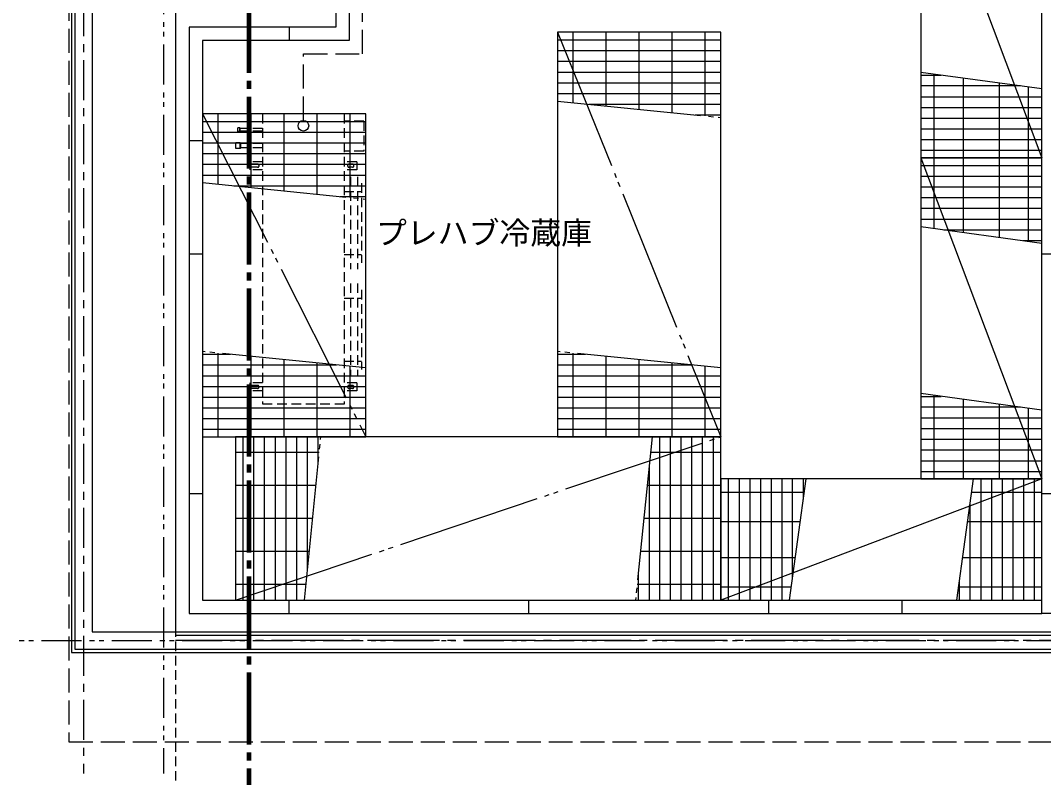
# Model space of a CAD drawing. Units: millimetres at full size, sheet at 1:30. Extents: x -16828 to 149130, y 47892 to 100313.
# Drawn here: x -672 to 3167, y 52231 to 55072 of the extents above; entities that cross this region are included whole.
import ezdxf
from ezdxf.enums import TextEntityAlignment as Align

# ---------------------------------------------------------------- set-up
doc = ezdxf.new("R2010")
doc.units = ezdxf.units.MM
doc.header["$LTSCALE"] = 30
for name, pattern in [('CHAIN1', [8, 5, -1, 1, -1]), ('CHAIN2', [12, 9, -1, 1, -1]), ('DASHED1', [1.8, 1.2, -0.6]), ('DASHED3', [4, 3, -1]), ('DOUBLE_CHAIN1', [8.8, 5, -1, 0.6, -0.6, 0.6, -1]), ('LONG_DOUBLE_CHAIN', [21.8, 18, -1, 0.6, -0.6, 0.6, -1])]:
    doc.linetypes.add(name, pattern=pattern)
for name, color, linetype, lineweight in [('0-0', 7, 'CHAIN2', 15), ('0-1', 7, 'Continuous', 15), ('2-2_間仕切り芯', 7, 'DOUBLE_CHAIN1', 15), ('2-3_間仕切り', 7, 'Continuous', 15), ('3-0_AIHO08-壁芯', 7, 'CHAIN2', 15), ('3-1_AIHO57-排水立上げ', 7, 'Continuous', 15), ('3-4_AIHO30-厨房機器', 7, 'Continuous', 15), ('3-6_AIHO33-厨房機器隠れ線', 7, 'DASHED1', 15), ('3-7_AIHO47-厨房機器アウトライン', 7, 'Continuous', 15), ('3-8_AIHO30-厨房機器LL', 7, 'Continuous', 15), ('3-9_AIHO32-厨房機器補助線', 7, 'LONG_DOUBLE_CHAIN', 15), ('3-E_AIHO48-厨房機器既設品', 7, 'Continuous', 15), ('4-2_AIHO20-排水溝', 7, 'Continuous', 15), ('4-6_厨房', 7, 'DASHED3', 15)]:
    doc.layers.add(name, color=color, linetype=linetype, lineweight=lineweight)
doc.layers.add('4-8_AIHO12-部屋名', color=7, linetype='Continuous')
doc.styles.add('ＭＳ ゴシック', font='')
doc.styles.get('ＭＳ ゴシック').set_extended_font_data('MS Gothic')

msp = doc.modelspace()

# ---------------------------------------------------------------- linework, layer by layer
at = {"layer": '0-0', "color": 1, "lineweight": 60}
msp.add_line((184.96, 68105.86), (184.96, 49250.86), dxfattribs=at)
at = {"layer": '0-1'}
for p, q in [((-90.04, 55775.86), (-90.04, 52765.86)), ((-90.04, 52765.86), (6634.96, 52765.86))]:
    msp.add_line(p, q, dxfattribs=at)
at = {"layer": '0-1', "linetype": 'DASHED3'}
for p, q in [((-490.04, 55400.86), (-490.04, 52365.86)), ((-490.04, 52365.86), (7034.96, 52365.86))]:
    msp.add_line(p, q, dxfattribs=at)
at = {"layer": '0-1', "linetype": 'DASHED1'}
msp.add_line((-90.04, 55225.86), (-90.04, 50655.86), dxfattribs=at)
at = {"layer": '2-2_間仕切り芯'}
for p, q in [((-135.04, 64749.43), (-135.04, 52246.44)), ((-1120.67, 52745.86), (29227.98, 52745.86))]:
    msp.add_line(p, q, dxfattribs=at)
at = {"layer": '2-2_間仕切り芯', "linetype": 'CHAIN1'}
msp.add_line((-435.04, 57322.86), (-435.04, 52246.44), dxfattribs=at)
at = {"layer": '2-3_間仕切り'}
for p, q in [((-480.04, 57200.86), (-480.04, 52700.86)), ((-467.54, 57213.36), (-467.54, 52713.36)), ((-402.54, 57213.36), (-402.54, 52778.36)), ((-402.54, 52778.36), (8004.96, 52778.36)), ((-467.54, 52713.36), (8654.96, 52713.36)), ((-480.04, 52700.86), (8654.96, 52700.86))]:
    msp.add_line(p, q, dxfattribs=at)
at = {"layer": '3-0_AIHO08-壁芯'}
msp.add_line((28259.96, 52745.86), (-115.04, 52745.86), dxfattribs=at)
at = {"layer": '3-1_AIHO57-排水立上げ', "linetype": 'DASHED3'}
msp.add_line((389.46, 54696.86), (389.46, 54946.86), dxfattribs=at)
msp.add_lwpolyline([(389.46, 54946.86), (610.96, 54946.86), (610.96, 55771.86), (861.21, 55771.86)], dxfattribs=at)
at = {"layer": '3-1_AIHO57-排水立上げ'}
msp.add_circle((389.46, 54676.86), 20, dxfattribs=at)
at = {"layer": '3-4_AIHO30-厨房機器'}
for p, q in [((335.96, 55046.86), (335.96, 54996.86)), ((1342.96, 55027.86), (1342.96, 53509.86)), ((1955.96, 55027.86), (1342.96, 55027.86)), ((1955.96, 53509.86), (1955.96, 55027.86)), ((10.96, 54721.86), (10.96, 53509.86)), ((623.96, 54721.86), (10.96, 54721.86)), ((623.96, 53509.86), (623.96, 54721.86)), ((-39.04, 54621.86), (10.96, 54621.86)), ((-39.04, 54196.86), (10.96, 54196.86)), ((3160.96, 54196.86), (3260.96, 54196.86)), ((10.96, 53509.86), (623.96, 53509.86)), ((134.96, 53509.86), (134.96, 52896.86)), ((1955.96, 53509.86), (134.96, 53509.86)), ((1342.96, 53509.86), (1955.96, 53509.86)), ((1955.96, 52896.86), (1955.96, 53509.86)), ((-39.04, 53296.86), (10.96, 53296.86)), ((3160.96, 53296.86), (3260.96, 53296.86)), ((134.96, 52896.86), (1955.96, 52896.86)), ((335.96, 52846.86), (335.96, 52896.86)), ((1235.96, 52846.86), (1235.96, 52896.86)), ((2135.96, 52846.86), (2135.96, 52896.86)), ((2635.96, 52846.86), (2635.96, 52896.86))]:
    msp.add_line(p, q, dxfattribs=at)
for points in [[(3160.96, 55871.86), (510.96, 55871.86), (510.96, 55046.86), (-39.04, 55046.86), (-39.04, 52846.86), (3160.96, 52846.86)], [(1135.46, 55821.86), (560.96, 55821.86), (560.96, 54996.86), (10.96, 54996.86), (10.96, 52896.86), (3160.96, 52896.86)]]:
    msp.add_lwpolyline(points, dxfattribs=at)
msp.add_lwpolyline([(3160.96, 55871.86), (5660.96, 55871.86), (5660.96, 55046.86), (6440.96, 55046.86), (6440.96, 52846.86), (3160.96, 52846.86)], close=True, dxfattribs=at)
at = {"layer": '3-6_AIHO33-厨房機器隠れ線'}
for p, q in [((235.96, 54721.86), (235.96, 53631.86)), ((542.96, 54721.86), (235.96, 54721.86)), ((235.96, 54721.86), (235.96, 53631.86)), ((542.96, 54721.86), (235.96, 54721.86)), ((542.96, 54721.86), (542.96, 53631.86)), ((542.96, 54721.86), (542.96, 53631.86)), ((150.96, 54668.62), (143.96, 54668.62)), ((143.96, 54655.1), (143.96, 54668.62)), ((152.96, 54666.62), (150.96, 54668.62)), ((150.96, 54655.1), (150.96, 54668.62)), ((152.96, 54657.1), (152.96, 54666.62)), ((235.96, 54666.62), (152.96, 54666.62)), ((615.96, 54694.36), (542.96, 54694.36)), ((615.96, 54694.36), (615.96, 54581.36)), ((150.96, 54655.1), (143.96, 54655.1)), ((150.96, 54655.1), (152.96, 54657.1)), ((235.96, 54657.1), (152.96, 54657.1)), ((151.96, 54612.8), (135.96, 54612.8)), ((135.96, 54590.92), (135.96, 54612.8)), ((151.96, 54590.92), (135.96, 54590.92)), ((151.96, 54612.8), (154.96, 54609.8)), ((151.96, 54590.92), (151.96, 54612.8)), ((151.96, 54590.92), (154.96, 54593.92)), ((154.96, 54593.92), (154.96, 54609.8)), ((235.96, 54609.8), (154.96, 54609.8)), ((235.96, 54593.92), (154.96, 54593.92)), ((615.96, 54581.36), (542.96, 54581.36)), ((188.46, 54541.86), (188.46, 54532.86)), ((235.96, 54541.86), (188.46, 54541.86)), ((217.46, 54532.86), (188.46, 54532.86)), ((188.46, 54520.86), (188.46, 54511.86)), ((217.46, 54520.86), (188.46, 54520.86)), ((235.96, 54511.86), (188.46, 54511.86)), ((590.46, 54541.86), (542.96, 54541.86)), ((590.46, 54511.86), (542.96, 54511.86)), ((573.46, 54532.86), (561.46, 54532.86)), ((573.46, 54520.86), (561.46, 54520.86)), ((590.46, 54541.86), (590.46, 54511.86)), ((566.46, 54485.51), (566.46, 54138.21)), ((592.46, 54485.51), (592.46, 54138.21)), ((607.76, 54460.86), (607.76, 54162.86)), ((542.96, 54429.57), (607.76, 54429.57)), ((542.96, 54194.15), (607.76, 54194.15)), ((566.46, 54085.51), (566.46, 53738.21)), ((592.46, 54085.51), (592.46, 53738.21)), ((607.76, 54060.86), (607.76, 53762.86)), ((542.96, 54029.57), (607.76, 54029.57)), ((542.96, 53794.15), (607.76, 53794.15)), ((188.46, 53711.86), (188.46, 53702.86)), ((235.96, 53711.86), (188.46, 53711.86)), ((590.46, 53711.86), (542.96, 53711.86)), ((217.46, 53702.86), (188.46, 53702.86)), ((188.46, 53690.86), (188.46, 53681.86)), ((217.46, 53690.86), (188.46, 53690.86)), ((235.96, 53681.86), (188.46, 53681.86)), ((573.46, 53702.86), (561.46, 53702.86)), ((573.46, 53690.86), (561.46, 53690.86)), ((542.96, 53631.86), (235.96, 53631.86)), ((542.96, 53631.86), (235.96, 53631.86))]:
    msp.add_line(p, q, dxfattribs=at)
msp.add_lwpolyline([(590.46, 53711.86), (590.46, 53681.86), (542.96, 53681.86)], dxfattribs=at)
for centre, start, end in [((217.46, 54526.86), 270, 90), ((561.46, 54526.86), 90, 270), ((573.46, 54526.86), 270, 90), ((217.46, 53696.86), 270, 90), ((561.46, 53696.86), 90, 270), ((573.46, 53696.86), 270, 90)]:
    msp.add_arc(centre, 6, start, end, dxfattribs=at)
at = {"layer": '3-7_AIHO47-厨房機器アウトライン'}
for p, q in [((1342.96, 55027.86), (1342.96, 53509.86)), ((1955.96, 55027.86), (1342.96, 55027.86)), ((1955.96, 53509.86), (1955.96, 55027.86)), ((10.96, 54721.86), (10.96, 53509.86)), ((623.96, 54721.86), (10.96, 54721.86)), ((623.96, 53509.86), (623.96, 54721.86)), ((10.96, 53509.86), (623.96, 53509.86)), ((134.96, 53509.86), (134.96, 52896.86)), ((1955.96, 53509.86), (134.96, 53509.86)), ((1342.96, 53509.86), (1955.96, 53509.86)), ((1955.96, 52896.86), (1955.96, 53509.86)), ((134.96, 52896.86), (1955.96, 52896.86))]:
    msp.add_line(p, q, dxfattribs=at)
at = {"layer": '3-8_AIHO30-厨房機器LL'}
for p, q in [((1401.96, 54763.71), (1401.96, 55027.86)), ((1525.71, 54751.21), (1525.71, 55027.86)), ((1649.46, 54738.71), (1649.46, 55027.86)), ((1773.21, 54726.21), (1773.21, 55027.86)), ((1896.96, 54713.71), (1896.96, 55027.86)), ((1342.96, 54998.93), (1955.96, 54998.93)), ((1342.96, 54958.73), (1955.96, 54958.73)), ((1342.96, 54918.53), (1955.96, 54918.53)), ((1342.96, 54878.33), (1955.96, 54878.33)), ((1342.96, 54838.13), (1955.96, 54838.13)), ((1342.96, 54797.93), (1955.96, 54797.93)), ((1461.13, 54757.73), (1955.96, 54757.73)), ((69.96, 54457.71), (69.96, 54721.86)), ((193.71, 54445.21), (193.71, 54721.86)), ((317.46, 54432.71), (317.46, 54721.86)), ((441.21, 54420.21), (441.21, 54721.86)), ((564.96, 54407.71), (564.96, 54721.86)), ((1859.12, 54717.53), (1955.96, 54717.53)), ((10.96, 54692.93), (623.96, 54692.93)), ((10.96, 54652.73), (623.96, 54652.73)), ((10.96, 54612.53), (623.96, 54612.53)), ((10.96, 54572.33), (623.96, 54572.33)), ((10.96, 54532.13), (623.96, 54532.13)), ((10.96, 54491.93), (623.96, 54491.93)), ((129.13, 54451.73), (623.96, 54451.73)), ((527.12, 54411.53), (623.96, 54411.53)), ((69.96, 53509.86), (69.96, 53824.01)), ((1401.96, 53509.86), (1401.96, 53824.01)), ((10.96, 53819.33), (116.26, 53819.33)), ((193.71, 53509.86), (193.71, 53811.51)), ((317.46, 53509.86), (317.46, 53799.01)), ((441.21, 53509.86), (441.21, 53786.51)), ((1342.96, 53819.33), (1448.26, 53819.33)), ((1525.71, 53509.86), (1525.71, 53811.51)), ((1649.46, 53509.86), (1649.46, 53799.01)), ((1773.21, 53509.86), (1773.21, 53786.51)), ((514.25, 53779.13), (10.96, 53779.13)), ((564.96, 53509.86), (564.96, 53774.01)), ((1846.25, 53779.13), (1342.96, 53779.13)), ((1896.96, 53509.86), (1896.96, 53774.01)), ((10.96, 53738.93), (623.96, 53738.93)), ((1342.96, 53738.93), (1955.96, 53738.93)), ((10.96, 53698.73), (623.96, 53698.73)), ((1342.96, 53698.73), (1955.96, 53698.73)), ((10.96, 53658.53), (623.96, 53658.53)), ((1342.96, 53658.53), (1955.96, 53658.53)), ((10.96, 53618.33), (623.96, 53618.33)), ((1342.96, 53618.33), (1955.96, 53618.33)), ((10.96, 53578.13), (623.96, 53578.13)), ((1342.96, 53578.13), (1955.96, 53578.13)), ((10.96, 53537.93), (623.96, 53537.93)), ((1342.96, 53537.93), (1955.96, 53537.93)), ((163.89, 52896.86), (163.89, 53509.86)), ((204.09, 52896.86), (204.09, 53509.86)), ((244.29, 52896.86), (244.29, 53509.86)), ((284.49, 52896.86), (284.49, 53509.86)), ((324.69, 52896.86), (324.69, 53509.86)), ((364.89, 52896.86), (364.89, 53509.86)), ((405.09, 53015.04), (405.09, 53509.86)), ((445.29, 53413.02), (445.29, 53509.86)), ((1726.89, 52896.86), (1726.89, 53509.86)), ((1767.09, 52896.86), (1767.09, 53509.86)), ((1807.29, 52896.86), (1807.29, 53509.86)), ((1847.49, 52896.86), (1847.49, 53509.86)), ((1887.69, 52896.86), (1887.69, 53509.86)), ((1927.89, 52896.86), (1927.89, 53509.86)), ((449.11, 53450.86), (134.96, 53450.86)), ((1955.96, 53450.86), (1691.81, 53450.86)), ((1686.69, 53400.15), (1686.69, 52896.86)), ((436.61, 53327.11), (134.96, 53327.11)), ((1955.96, 53327.11), (1679.31, 53327.11)), ((424.11, 53203.36), (134.96, 53203.36)), ((1955.96, 53203.36), (1666.81, 53203.36)), ((411.61, 53079.61), (134.96, 53079.61)), ((1955.96, 53079.61), (1654.31, 53079.61)), ((1646.49, 52896.86), (1646.49, 53002.16)), ((399.11, 52955.86), (134.96, 52955.86)), ((1955.96, 52955.86), (1641.81, 52955.86))]:
    msp.add_line(p, q, dxfattribs=at)
at = {"layer": '3-9_AIHO32-厨房機器補助線'}
for p, q in [((1342.96, 55027.86), (1955.96, 53509.86)), ((1342.96, 54769.67), (1955.96, 54707.75)), ((10.96, 54721.86), (623.96, 53509.86)), ((10.96, 54463.67), (623.96, 54401.75)), ((623.96, 53768.05), (10.96, 53829.97)), ((1955.96, 53768.05), (1342.96, 53829.97)), ((134.96, 52896.86), (1955.96, 53509.86)), ((393.15, 52896.86), (455.07, 53509.86)), ((1697.77, 53509.86), (1635.85, 52896.86))]:
    msp.add_line(p, q, dxfattribs=at)
at = {"layer": '3-E_AIHO48-厨房機器既設品'}
for p, q in [((2705.96, 55761.86), (2705.96, 54556.86)), ((2705.96, 55761.86), (3160.96, 54556.86)), ((3160.96, 54556.86), (3160.96, 55761.86)), ((3160.96, 54556.86), (3160.96, 55761.86)), ((3160.96, 54815.05), (2705.96, 54876.97)), ((2705.96, 54866.33), (2783.26, 54866.33)), ((2755.96, 54556.86), (2755.96, 54870.09)), ((3080.42, 54826.13), (2705.96, 54826.13)), ((2865.96, 54556.86), (2865.96, 54854.95)), ((3000.96, 54556.86), (3000.96, 54837.07)), ((3110.96, 54556.86), (3110.96, 54821.93)), ((2705.96, 54785.93), (3160.96, 54785.93)), ((2705.96, 54745.73), (3160.96, 54745.73)), ((2705.96, 54705.53), (3160.96, 54705.53)), ((2705.96, 54665.33), (3160.96, 54665.33)), ((2705.96, 54625.13), (3160.96, 54625.13)), ((2705.96, 54584.93), (3160.96, 54584.93)), ((2705.96, 54556.86), (3160.96, 54556.86)), ((2705.96, 54556.86), (3160.96, 54556.86)), ((2705.96, 54556.86), (2705.96, 53351.86)), ((3160.96, 54556.86), (2705.96, 54556.86)), ((2705.96, 54556.86), (3160.96, 53351.86)), ((3160.96, 54556.86), (2705.96, 54556.86)), ((2755.96, 54291.79), (2755.96, 54556.86)), ((2865.96, 54276.65), (2865.96, 54556.86)), ((3000.96, 54258.77), (3000.96, 54556.86)), ((3110.96, 54243.63), (3110.96, 54556.86)), ((3160.96, 53351.86), (3160.96, 54556.86)), ((3160.96, 53351.86), (3160.96, 54556.86)), ((2705.96, 54527.93), (3160.96, 54527.93)), ((2705.96, 54487.73), (3160.96, 54487.73)), ((2705.96, 54447.53), (3160.96, 54447.53)), ((2705.96, 54407.33), (3160.96, 54407.33)), ((2705.96, 54367.13), (3160.96, 54367.13)), ((2705.96, 54326.93), (3160.96, 54326.93)), ((2705.96, 54298.67), (3160.96, 54236.75)), ((2792.71, 54286.73), (3160.96, 54286.73)), ((3089.87, 54246.53), (3160.96, 54246.53)), ((3160.96, 53610.05), (2705.96, 53671.97)), ((2705.96, 53661.33), (2783.26, 53661.33)), ((2755.96, 53351.86), (2755.96, 53665.09)), ((2865.96, 53351.86), (2865.96, 53649.95)), ((3000.96, 53351.86), (3000.96, 53632.07)), ((3080.42, 53621.13), (2705.96, 53621.13)), ((3110.96, 53351.86), (3110.96, 53616.93)), ((2705.96, 53580.93), (3160.96, 53580.93)), ((2705.96, 53540.73), (3160.96, 53540.73)), ((2705.96, 53500.53), (3160.96, 53500.53)), ((2705.96, 53460.33), (3160.96, 53460.33)), ((2705.96, 53420.13), (3160.96, 53420.13)), ((2705.96, 53379.93), (3160.96, 53379.93)), ((3160.96, 53351.86), (1955.96, 53351.86)), ((1955.96, 53351.86), (1955.96, 52896.86)), ((3160.96, 53351.86), (1955.96, 52896.86)), ((1955.96, 53351.86), (1955.96, 52896.86)), ((1984.03, 53351.86), (1984.03, 52896.86)), ((2024.23, 53351.86), (2024.23, 52896.86)), ((2064.43, 53351.86), (2064.43, 52896.86)), ((2104.63, 53351.86), (2104.63, 52896.86)), ((2144.83, 53351.86), (2144.83, 52896.86)), ((2185.03, 53351.86), (2185.03, 52896.86)), ((2214.15, 52896.86), (2276.07, 53351.86)), ((2225.23, 52977.4), (2225.23, 53351.86)), ((2265.43, 53351.86), (2265.43, 53274.56)), ((2705.96, 53351.86), (3160.96, 53351.86)), ((2705.96, 53351.86), (3160.96, 53351.86)), ((2902.77, 53351.86), (2840.85, 52896.86)), ((2931.03, 53351.86), (2931.03, 52896.86)), ((2971.23, 53351.86), (2971.23, 52896.86)), ((3011.43, 53351.86), (3011.43, 52896.86)), ((3051.63, 53351.86), (3051.63, 52896.86)), ((3091.83, 53351.86), (3091.83, 52896.86)), ((3132.03, 53351.86), (3132.03, 52896.86)), ((3160.96, 52896.86), (3160.96, 53351.86)), ((3160.96, 52896.86), (3160.96, 53351.86)), ((1955.96, 53301.86), (2269.19, 53301.86)), ((2895.89, 53301.86), (3160.96, 53301.86)), ((2890.83, 53265.11), (2890.83, 52896.86)), ((1955.96, 53191.86), (2254.05, 53191.86)), ((2880.75, 53191.86), (3160.96, 53191.86)), ((1955.96, 53056.86), (2236.17, 53056.86)), ((2862.87, 53056.86), (3160.96, 53056.86)), ((1955.96, 52946.86), (2221.03, 52946.86)), ((2847.73, 52946.86), (3160.96, 52946.86)), ((2850.63, 52967.95), (2850.63, 52896.86)), ((1955.96, 52896.86), (3160.96, 52896.86)), ((1955.96, 52896.86), (3160.96, 52896.86))]:
    msp.add_line(p, q, dxfattribs=at)
at = {"layer": '4-2_AIHO20-排水溝'}
for points in [[(1185.96, 55871.86), (510.96, 55871.86), (510.96, 55046.86), (-39.04, 55046.86), (-39.04, 52846.86), (3160.96, 52846.86)], [(5160.96, 55871.86), (5660.96, 55871.86), (5660.96, 55046.86), (6440.96, 55046.86), (6440.96, 52846.86), (3160.96, 52846.86)]]:
    msp.add_lwpolyline(points, dxfattribs=at)
at = {"layer": '4-6_厨房'}
msp.add_line((-90.04, 55225.86), (-90.04, 52778.36), dxfattribs=at)

# ---------------------------------------------------------------- texts
at = {"layer": '4-8_AIHO12-部屋名', "style": 'ＭＳ ゴシック'}
msp.add_text('プレハブ冷蔵庫', height=84.92, dxfattribs=at).set_placement((661.82, 54206.95), align=Align.BOTTOM_LEFT)

doc.saveas('drawing.dxf')
